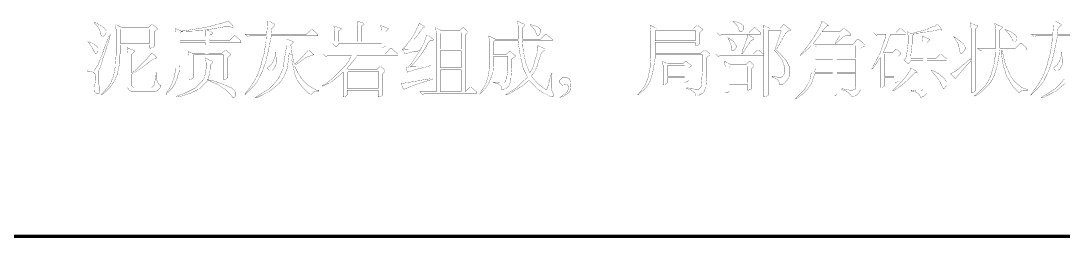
# Model space of a CAD drawing. Extents: x 94 to 452, y -72 to 1042.
# Drawn here: x 268.2 to 314.61, y 59.09 to 68.76 of the extents above; entities that cross this region are included whole.
import ezdxf

# ---------------------------------------------------------------- set-up
doc = ezdxf.new("R2010")
doc.units = 0
doc.header["$MEASUREMENT"] = 0
doc.layers.add('TREE_LAYER', color=7, linetype='Continuous')

msp = doc.modelspace()

# ---------------------------------------------------------------- linework, layer by layer
at = {"layer": 'TREE_LAYER'}
for points, const_width, elevation in [([(277.441946, 68.753396), (277.126259, 68.643593), (277.098808, 68.643593), (276.371357, 68.451436), (276.330181, 68.451436), (275.465475, 68.314181), (275.396848, 68.314181), (275.396848, 68.300455), (275.32822, 68.300455), (275.32822, 68.314181), (275.300769, 68.327906), (275.067436, 68.423985), (275.108612, 68.245553), (275.108612, 66.653396), (275.026259, 66.282808), (275.026259, 66.255357), (274.916455, 65.925945), (274.806651, 65.747514), (274.669397, 65.527906), (274.669397, 65.48673), (274.930181, 65.76124), (275.067436, 65.967122), (275.081161, 66.022024), (275.17724, 66.241632), (275.17724, 66.282808), (275.245867, 66.474965), (275.259593, 66.639671), (275.273318, 66.639671), (275.273318, 66.680847), (275.287044, 66.804377), (275.287044, 67.792612), (275.287044, 67.792612), (276.398808, 67.792612), (276.412534, 67.792612), (276.398808, 67.682808), (276.398808, 67.682808), (276.398808, 67.58673), (276.398808, 67.58673), (276.398808, 67.504377), (276.385083, 67.504377), (276.385083, 67.408298), (276.385083, 67.408298), (276.385083, 67.325945), (276.385083, 67.325945), (275.822338, 67.325945), (275.657632, 67.394573), (275.685083, 67.216142), (275.685083, 66.145553), (275.781161, 66.159279), (275.836063, 66.18673), (275.87724, 66.227906), (275.87724, 67.216142), (275.904691, 67.243593), (277.222338, 67.243593), (277.222338, 67.243593), (277.222338, 66.145553), (277.263514, 66.145553), (277.359593, 66.18673), (277.414495, 66.227906), (277.414495, 67.133789), (277.524299, 67.243593), (277.524299, 67.284769), (277.332142, 67.4632), (277.304691, 67.4632), (277.15371, 67.325945), (276.57724, 67.325945), (276.563514, 67.325945), (276.563514, 67.367122), (276.57724, 67.380847), (276.57724, 67.476926), (276.57724, 67.476926), (276.57724, 67.573004), (276.57724, 67.573004), (276.57724, 67.669083), (276.590965, 67.682808), (276.590965, 67.792612), (276.590965, 67.792612), (277.990965, 67.792612), (277.990965, 67.874965), (277.743906, 68.094573), (277.70273, 68.094573), (277.483122, 67.874965), (276.604691, 67.874965), (276.590965, 67.874965), (276.590965, 67.943593), (276.604691, 67.943593), (276.604691, 68.122024), (276.741946, 68.190651), (276.755671, 68.204377), (276.755671, 68.231828), (276.467436, 68.369083), (276.494887, 68.369083), (276.618416, 68.382808), (277.249789, 68.492612), (277.524299, 68.492612), (277.661553, 68.451436), (277.634102, 68.56124), (277.441946, 68.753396), (277.441946, 68.753396)], 0.01, 6005), ([(279.267436, 68.753396), (279.185083, 68.753396), (279.185083, 68.616142), (279.143906, 68.1632), (278.196848, 68.1632), (278.306651, 68.053396), (278.347828, 68.053396), (278.389004, 68.094573), (279.130181, 68.094573), (279.130181, 68.080847), (279.116455, 67.943593), (279.116455, 67.86124), (279.047828, 67.394573), (279.047828, 67.353396), (278.896848, 66.845553), (278.896848, 66.804377), (278.745867, 66.365161), (278.567436, 66.035749), (278.416455, 65.816142), (278.196848, 65.527906), (278.169397, 65.459279), (278.581161, 65.871043), (278.718416, 66.035749), (278.965475, 66.543593), (279.116455, 66.982808), (279.157632, 67.174965), (279.226259, 67.449475), (279.226259, 67.476926), (279.336063, 67.998494), (279.349789, 68.094573), (281.422338, 68.094573), (281.422338, 68.1632), (281.175279, 68.382808), (281.134102, 68.382808), (280.914495, 68.1632), (279.349789, 68.1632), (279.349789, 68.190651), (279.37724, 68.423985), (279.514495, 68.56124), (279.514495, 68.602416), (279.267436, 68.753396), (279.267436, 68.753396)], 0.01, 6005), ([(283.1792, 68.753396), (283.165475, 68.753396), (283.165475, 68.725945), (283.206651, 68.547514), (283.206651, 67.833789), (283.192926, 67.833789), (282.369397, 67.833789), (282.355671, 67.833789), (282.355671, 68.314181), (282.465475, 68.382808), (282.465475, 68.382808), (282.465475, 68.423985), (282.136063, 68.533789), (282.17724, 68.327906), (282.17724, 67.874965), (282.067436, 67.765161), (282.218416, 67.614181), (282.245867, 67.614181), (282.355671, 67.723985), (282.355671, 67.751436), (282.369397, 67.765161), (284.263514, 67.765161), (284.263514, 67.751436), (284.263514, 67.573004), (284.345867, 67.58673), (284.400769, 67.614181), (284.441946, 67.655357), (284.441946, 68.273004), (284.55175, 68.382808), (284.55175, 68.423985), (284.373318, 68.492612), (284.222338, 68.56124), (284.263514, 68.327906), (284.263514, 67.833789), (284.263514, 67.833789), (283.385083, 67.833789), (283.385083, 67.833789), (283.385083, 68.533789), (283.494887, 68.602416), (283.494887, 68.602416), (283.494887, 68.643593), (283.1792, 68.753396), (283.1792, 68.753396)], 0.01, 6005), ([(290.316455, 68.753396), (290.316455, 68.753396), (290.316455, 68.725945), (290.343906, 68.506338), (290.343906, 67.943593), (290.343906, 67.943593), (289.32822, 67.943593), (289.026259, 68.094573), (289.067436, 67.847514), (289.067436, 66.653396), (288.998808, 66.282808), (288.998808, 66.255357), (288.889004, 65.925945), (288.7792, 65.747514), (288.62822, 65.527906), (288.62822, 65.48673), (288.889004, 65.76124), (289.026259, 65.967122), (289.136063, 66.241632), (289.218416, 66.474965), (289.232142, 66.639671), (289.245867, 66.804377), (289.245867, 67.174965), (289.259593, 67.174965), (289.863514, 67.174965), (289.87724, 67.174965), (289.87724, 66.529867), (289.836063, 66.255357), (289.836063, 66.214181), (289.794887, 66.118102), (289.794887, 66.076926), (289.726259, 66.008298), (289.547828, 66.008298), (289.287044, 66.035749), (289.245867, 66.035749), (289.245867, 66.008298), (289.438024, 65.967122), (289.575279, 65.857318), (289.616455, 65.706338), (289.685083, 65.706338), (289.836063, 65.774965), (289.945867, 65.898494), (290.014495, 66.104377), (290.02822, 66.365161), (290.055671, 66.639671), (290.055671, 67.065161), (290.192926, 67.16124), (290.206651, 67.174965), (290.206651, 67.216142), (289.987044, 67.394573), (289.945867, 67.394573), (289.794887, 67.243593), (289.259593, 67.243593), (289.245867, 67.257318), (289.245867, 67.833789), (289.287044, 67.874965), (290.343906, 67.874965), (290.343906, 67.86124), (290.343906, 67.778887), (290.371357, 67.614181), (290.426259, 67.271043), (290.45371, 67.147514), (290.45371, 67.120063), (290.494887, 66.969083), (290.563514, 66.653396), (290.755671, 66.255357), (290.30273, 65.816142), (290.055671, 65.63771), (289.794887, 65.48673), (289.794887, 65.459279), (290.000769, 65.541632), (290.522338, 65.857318), (290.824299, 66.118102), (291.194887, 65.733789), (291.42822, 65.569083), (291.730181, 65.418102), (291.881161, 65.376926), (291.922338, 65.459279), (291.812534, 65.747514), (291.812534, 66.269083), (291.85371, 66.406338), (291.812534, 66.406338), (291.812534, 66.392612), (291.661553, 65.816142), (291.592926, 65.678887), (291.304691, 65.898494), (291.139985, 66.049475), (290.934102, 66.296534), (291.085083, 66.516142), (291.181161, 66.735749), (291.373318, 67.325945), (291.524299, 67.4632), (291.55175, 67.4632), (291.55175, 67.504377), (291.222338, 67.655357), (291.222338, 67.600455), (291.194887, 67.380847), (291.194887, 67.353396), (291.085083, 66.982808), (291.085083, 66.955357), (290.975279, 66.625945), (290.865475, 66.447514), (290.755671, 66.694573), (290.673318, 66.914181), (290.563514, 67.4632), (290.536063, 67.847514), (290.536063, 67.874965), (291.85371, 67.874965), (291.85371, 67.943593), (291.592926, 68.1632), (291.55175, 68.1632), (291.332142, 67.943593), (290.536063, 67.943593), (290.536063, 67.943593), (290.536063, 68.451436), (290.645867, 68.56124), (290.645867, 68.602416), (290.45371, 68.671043), (290.316455, 68.753396), (290.316455, 68.753396)], 0.01, 6005), ([(299.910573, 68.753396), (299.896848, 68.753396), (300.020377, 68.629867), (300.157632, 68.451436), (300.185083, 68.314181), (300.226259, 68.273004), (300.294887, 68.273004), (300.37724, 68.382808), (300.37724, 68.533789), (300.25371, 68.643593), (300.047828, 68.71222), (299.992926, 68.725945), (299.910573, 68.753396), (299.910573, 68.753396)], 0.01, 6005), ([(303.87724, 68.753396), (303.863514, 68.739671), (303.794887, 68.506338), (303.547828, 68.094573), (303.245867, 67.655357), (302.916455, 67.257318), (302.916455, 67.216142), (303.300769, 67.559279), (303.383122, 67.655357), (303.396848, 67.641632), (303.396848, 67.627906), (303.396848, 66.474965), (303.32822, 66.118102), (303.218416, 65.898494), (303.067436, 65.678887), (302.696848, 65.308298), (302.75175, 65.308298), (302.889004, 65.418102), (302.985083, 65.48673), (303.259593, 65.76124), (303.396848, 65.967122), (303.547828, 66.406338), (304.343906, 66.406338), (304.343906, 66.406338), (304.343906, 65.418102), (304.439985, 65.418102), (304.494887, 65.445553), (304.536063, 65.48673), (304.536063, 66.406338), (304.536063, 66.406338), (305.373318, 66.406338), (305.373318, 66.406338), (305.373318, 65.788691), (305.345867, 65.720063), (305.332142, 65.706338), (305.236063, 65.678887), (305.098808, 65.678887), (304.714495, 65.747514), (304.714495, 65.706338), (304.934102, 65.63771), (305.043906, 65.569083), (305.126259, 65.48673), (305.194887, 65.376926), (305.27724, 65.390651), (305.400769, 65.445553), (305.483122, 65.527906), (305.592926, 65.706338), (305.592926, 67.545553), (305.771357, 67.641632), (305.771357, 67.682808), (305.647828, 67.820063), (305.483122, 67.943593), (305.441946, 67.943593), (305.263514, 67.723985), (303.547828, 67.723985), (303.534102, 67.723985), (303.4792, 67.751436), (303.4792, 67.751436), (303.492926, 67.765161), (303.547828, 67.833789), (303.822338, 68.204377), (304.673318, 68.204377), (304.673318, 68.122024), (304.45371, 67.765161), (304.494887, 67.765161), (304.824299, 68.053396), (305.00273, 68.122024), (305.15371, 68.122024), (305.15371, 68.1632), (304.989004, 68.327906), (304.865475, 68.423985), (304.824299, 68.423985), (304.673318, 68.273004), (303.87724, 68.273004), (303.87724, 68.273004), (303.87724, 68.28673), (303.945867, 68.382808), (304.096848, 68.533789), (304.165475, 68.533789), (304.083122, 68.616142), (303.87724, 68.753396), (303.87724, 68.753396)], 0.01, 6005), ([(314.267436, 68.753396), (314.185083, 68.753396), (314.185083, 68.616142), (314.143906, 68.1632), (313.196848, 68.1632), (313.306651, 68.053396), (313.347828, 68.053396), (313.389004, 68.094573), (314.130181, 68.094573), (314.130181, 68.080847), (314.116455, 67.943593), (314.116455, 67.86124), (314.047828, 67.394573), (314.047828, 67.353396), (313.896848, 66.845553), (313.896848, 66.804377), (313.745867, 66.365161), (313.567436, 66.035749), (313.416455, 65.816142), (313.196848, 65.527906), (313.169397, 65.459279), (313.581161, 65.871043), (313.718416, 66.035749), (313.965475, 66.543593), (314.116455, 66.982808), (314.157632, 67.174965), (314.226259, 67.449475), (314.226259, 67.476926), (314.336063, 67.998494), (314.349789, 68.094573), (316.422338, 68.094573)], 0.01, 6005), ([(315.914495, 68.1632), (314.349789, 68.1632), (314.349789, 68.190651), (314.37724, 68.423985), (314.514495, 68.56124), (314.514495, 68.602416), (314.267436, 68.753396), (314.267436, 68.753396)], 0.01, 6005), ([(271.539985, 68.671043), (271.457632, 68.671043), (271.608612, 68.520063), (271.718416, 68.341632), (271.745867, 68.190651), (271.787044, 68.094573), (271.82822, 68.053396), (271.855671, 68.053396), (271.938024, 68.135749), (272.006651, 68.231828), (272.006651, 68.314181), (271.924299, 68.43771), (271.787044, 68.533789), (271.539985, 68.671043), (271.539985, 68.671043)], 0.01, 6005), ([(272.418416, 68.602416), (272.404691, 68.602416), (272.404691, 68.574965), (272.445867, 68.355357), (272.445867, 67.284769), (272.404691, 66.804377), (272.404691, 66.722024), (272.336063, 66.351436), (272.336063, 66.323985), (272.185083, 65.967122), (272.116455, 65.857318), (271.896848, 65.596534), (271.787044, 65.48673), (271.82822, 65.48673), (271.992926, 65.623985), (272.157632, 65.788691), (272.37724, 66.104377), (272.487044, 66.365161), (272.487044, 66.420063), (272.514495, 66.502416), (272.555671, 66.680847), (272.596848, 66.859279), (272.596848, 67.216142), (272.624299, 67.31222), (272.624299, 67.682808), (272.638024, 67.682808), (273.941946, 67.682808), (273.941946, 67.682808), (273.941946, 67.545553), (273.983122, 67.545553), (274.0792, 67.573004), (274.134102, 67.614181), (274.134102, 68.273004), (274.271357, 68.369083), (274.271357, 68.382808), (274.271357, 68.423985), (274.065475, 68.602416), (274.024299, 68.602416), (273.873318, 68.451436), (272.706651, 68.451436), (272.418416, 68.602416), (272.418416, 68.602416)], 0.01, 6005), ([(272.665475, 68.382808), (272.665475, 68.382808), (273.941946, 68.382808), (273.941946, 68.382808), (273.941946, 67.765161), (273.941946, 67.765161), (272.638024, 67.765161), (272.624299, 67.765161), (272.624299, 68.341632), (272.665475, 68.382808), (272.665475, 68.382808)], 0.01, 6005), ([(276.398808, 68.355357), (276.398808, 68.369083), (276.426259, 68.355357), (276.426259, 68.080847), (276.412534, 68.080847), (276.412534, 67.984769), (276.412534, 67.971043), (276.412534, 67.874965), (276.398808, 67.874965), (275.287044, 67.874965), (275.287044, 67.874965), (275.287044, 68.231828), (275.32822, 68.28673), (276.096848, 68.314181), (276.234102, 68.341632), (276.398808, 68.355357), (276.398808, 68.355357)], 0.01, 6005), ([(285.938024, 68.643593), (285.938024, 68.643593), (285.910573, 68.588691), (285.718416, 68.1632), (285.567436, 67.943593), (285.347828, 67.655357), (285.196848, 67.504377), (285.196848, 67.4632), (285.210573, 67.476926), (285.224299, 67.4632), (285.2792, 67.325945), (285.347828, 67.284769), (285.498808, 67.353396), (285.663514, 67.380847), (285.718416, 67.394573), (285.745867, 67.394573), (285.773318, 67.408298), (285.800769, 67.408298), (285.841946, 67.408298), (285.869397, 67.408298), (285.896848, 67.422024), (285.924299, 67.422024), (285.95175, 67.435749), (285.965475, 67.422024), (285.608612, 66.88673), (285.430181, 66.680847), (285.347828, 66.667122), (285.416455, 66.474965), (285.787044, 66.598494), (286.308612, 66.722024), (286.322338, 66.722024), (286.363514, 66.735749), (286.445867, 66.735749), (286.445867, 66.776926), (286.390965, 66.776926), (286.390965, 66.7632), (286.281161, 66.7632), (286.281161, 66.7632), (286.226259, 66.7632), (286.226259, 66.749475), (286.116455, 66.749475), (286.116455, 66.749475), (286.061553, 66.749475), (286.047828, 66.735749), (286.006651, 66.735749), (285.992926, 66.735749), (285.896848, 66.735749), (285.883122, 66.722024), (285.55371, 66.708298), (285.55371, 66.694573), (285.539985, 66.708298), (285.732142, 66.900455), (286.006651, 67.243593), (286.226259, 67.573004), (286.336063, 67.792612), (286.445867, 67.902416), (286.555671, 67.902416), (286.555671, 67.943593), (286.37724, 68.094573), (286.267436, 68.122024), (286.157632, 67.792612), (285.9792, 67.449475), (285.965475, 67.4632), (285.498808, 67.4632), (285.498808, 67.476926), (285.2792, 67.490651), (285.25175, 67.504377), (285.306651, 67.531828), (285.800769, 68.025945), (286.047828, 68.382808), (286.116455, 68.465161), (286.185083, 68.492612), (286.020377, 68.602416), (285.938024, 68.643593), (285.938024, 68.643593)], 0.01, 6005), ([(286.665475, 68.451436), (286.665475, 68.451436), (286.665475, 68.43771), (286.706651, 68.218102), (286.706651, 65.610259), (286.692926, 65.596534), (285.965475, 65.596534), (286.075279, 65.48673), (286.116455, 65.48673), (286.157632, 65.527906), (288.490965, 65.527906), (288.490965, 65.596534), (288.243906, 65.816142), (288.20273, 65.816142), (287.983122, 65.610259), (287.983122, 65.610259), (287.983122, 68.122024), (288.092926, 68.231828), (288.092926, 68.273004), (287.914495, 68.451436), (287.873318, 68.451436), (287.722338, 68.314181), (286.95371, 68.314181), (286.665475, 68.451436), (286.665475, 68.451436)], 0.01, 6005), ([(286.912534, 68.231828), (286.926259, 68.231828), (287.790965, 68.231828), (287.804691, 68.231828), (287.804691, 67.504377), (287.790965, 67.504377), (286.885083, 67.504377), (286.885083, 67.504377), (286.885083, 68.204377), (286.912534, 68.231828), (286.912534, 68.231828)], 0.01, 6005), ([(290.8792, 68.602416), (290.865475, 68.602416), (290.975279, 68.478887), (291.112534, 68.314181), (291.15371, 68.1632), (291.194887, 68.122024), (291.263514, 68.122024), (291.332142, 68.231828), (291.332142, 68.382808), (291.222338, 68.492612), (291.016455, 68.56124), (290.961553, 68.574965), (290.8792, 68.602416), (290.8792, 68.602416)], 0.01, 6005), ([(296.218416, 68.56124), (296.218416, 68.56124), (296.218416, 68.547514), (296.245867, 68.327906), (296.245867, 67.092612), (296.218416, 66.873004), (296.218416, 66.694573), (296.149789, 66.33771), (296.136063, 66.255357), (295.998808, 65.898494), (295.806651, 65.63771), (295.669397, 65.48673), (295.669397, 65.459279), (295.834102, 65.596534), (296.039985, 65.788691), (296.218416, 66.076926), (296.32822, 66.433789), (296.341946, 66.516142), (296.355671, 66.61222), (296.355671, 66.639671), (296.396848, 66.818102), (296.410573, 66.955357), (296.438024, 67.078887), (296.438024, 67.243593), (296.438024, 67.243593), (298.55175, 67.243593), (298.55175, 67.243593), (298.55175, 66.571043), (298.524299, 66.255357), (298.524299, 66.200455), (298.483122, 65.816142), (298.373318, 65.706338), (298.208612, 65.706338), (298.085083, 65.747514), (298.030181, 65.747514), (297.85175, 65.788691), (297.824299, 65.788691), (297.824299, 65.747514), (298.00273, 65.706338), (298.112534, 65.63771), (298.222338, 65.527906), (298.263514, 65.418102), (298.332142, 65.418102), (298.592926, 65.555357), (298.70273, 65.816142), (298.70273, 65.857318), (298.716455, 66.022024), (298.743906, 66.241632), (298.743906, 67.133789), (298.881161, 67.243593), (298.881161, 67.284769), (298.675279, 67.4632), (298.634102, 67.4632), (298.483122, 67.325945), (296.438024, 67.325945), (296.438024, 67.325945), (296.438024, 67.792612), (296.438024, 67.792612), (298.222338, 67.792612), (298.222338, 67.792612), (298.222338, 67.655357), (298.263514, 67.655357), (298.359593, 67.682808), (298.414495, 67.723985), (298.414495, 68.231828), (298.55175, 68.341632), (298.55175, 68.341632), (298.55175, 68.382808), (298.345867, 68.56124), (298.304691, 68.56124), (298.15371, 68.423985), (296.506651, 68.423985), (296.218416, 68.56124), (296.218416, 68.56124)], 0.01, 6005), ([(296.465475, 68.341632), (296.465475, 68.341632), (298.222338, 68.341632), (298.222338, 68.341632), (298.222338, 67.874965), (298.222338, 67.874965), (296.438024, 67.874965), (296.438024, 67.874965), (296.438024, 68.314181), (296.465475, 68.341632), (296.465475, 68.341632)], 0.01, 6005), ([(300.885083, 68.451436), (300.843906, 68.451436), (300.624299, 68.231828), (299.196848, 68.231828), (299.306651, 68.122024), (299.347828, 68.122024), (299.389004, 68.1632), (300.555671, 68.1632), (300.555671, 68.1632), (300.555671, 68.053396), (300.404691, 67.614181), (300.336063, 67.476926), (300.294887, 67.284769), (299.12822, 67.284769), (299.238024, 67.174965), (299.2792, 67.174965), (299.306651, 67.216142), (301.255671, 67.216142), (301.255671, 67.284769), (301.036063, 67.4632), (300.994887, 67.4632), (300.816455, 67.284769), (300.308612, 67.284769), (300.308612, 67.284769), (300.37724, 67.367122), (300.555671, 67.655357), (300.706651, 67.874965), (300.843906, 67.943593), (300.843906, 67.984769), (300.665475, 68.094573), (300.596848, 68.1632), (300.596848, 68.1632), (301.145867, 68.1632), (301.145867, 68.231828), (300.885083, 68.451436), (300.885083, 68.451436)], 0.01, 6005), ([(302.175279, 68.602416), (302.147828, 68.588691), (302.010573, 68.423985), (301.543906, 68.423985), (301.255671, 68.56124), (301.283122, 68.327906), (301.283122, 65.376926), (301.3792, 65.390651), (301.434102, 65.418102), (301.475279, 65.459279), (301.475279, 68.314181), (301.50273, 68.341632), (302.024299, 68.341632), (302.05175, 68.314181), (301.763514, 67.435749), (301.845867, 67.353396), (302.092926, 67.023985), (302.20273, 66.708298), (302.20273, 66.474965), (302.161553, 66.33771), (302.161553, 66.323985), (302.065475, 66.255357), (301.887044, 66.255357), (301.681161, 66.296534), (301.65371, 66.296534), (301.65371, 66.255357), (301.832142, 66.18673), (301.941946, 66.076926), (301.983122, 65.925945), (302.092926, 65.925945), (302.20273, 65.994573), (302.312534, 66.118102), (302.422338, 66.296534), (302.422338, 66.708298), (302.285083, 66.982808), (302.065475, 67.229867), (301.832142, 67.4632), (302.243906, 68.204377), (302.381161, 68.314181), (302.490965, 68.341632), (302.175279, 68.602416), (302.175279, 68.602416)], 0.01, 6005), ([(307.37724, 68.423985), (307.336063, 68.423985), (307.157632, 68.231828), (306.169397, 68.231828), (306.2792, 68.122024), (306.306651, 68.122024), (306.347828, 68.1632), (306.704691, 68.1632), (306.718416, 68.1632), (306.67724, 68.025945), (306.67724, 67.971043), (306.457632, 67.325945), (306.196848, 66.831828), (306.087044, 66.625945), (306.087044, 66.625945), (306.12822, 66.625945), (306.141946, 66.639671), (306.347828, 66.955357), (306.457632, 67.120063), (306.457632, 67.120063), (306.457632, 65.788691), (306.539985, 65.788691), (306.594887, 65.816142), (306.636063, 65.857318), (306.636063, 66.214181), (306.649789, 66.227906), (307.075279, 66.227906), (307.075279, 66.214181), (307.075279, 66.008298), (307.116455, 66.008298), (307.212534, 66.035749), (307.267436, 66.076926), (307.267436, 67.174965), (307.37724, 67.284769), (307.37724, 67.325945), (307.185083, 67.504377), (307.157632, 67.504377), (307.006651, 67.353396), (306.608612, 67.353396), (306.608612, 67.367122), (306.745867, 67.682808), (306.855671, 68.01222), (306.938024, 68.1632), (307.596848, 68.1632), (307.596848, 68.231828), (307.37724, 68.423985), (307.37724, 68.423985)], 0.01, 6005), ([(309.024299, 68.602416), (308.983122, 68.602416), (308.900769, 68.520063), (308.790965, 68.492612), (308.447828, 68.341632), (308.241946, 68.300455), (307.843906, 68.190651), (307.665475, 68.273004), (307.706651, 68.094573), (307.706651, 67.778887), (307.624299, 67.133789), (307.514495, 67.023985), (307.706651, 66.845553), (307.816455, 66.955357), (307.816455, 66.996534), (308.35175, 66.996534), (308.365475, 66.982808), (308.365475, 65.706338), (308.283122, 65.63771), (308.07724, 65.63771), (307.843906, 65.678887), (307.843906, 65.63771), (308.036063, 65.596534), (308.145867, 65.527906), (308.214495, 65.459279), (308.255671, 65.349475), (308.365475, 65.390651), (308.461553, 65.445553), (308.543906, 65.527906), (308.543906, 66.982808), (308.543906, 66.996534), (309.422338, 66.996534), (309.422338, 67.065161), (309.175279, 67.284769), (309.134102, 67.284769), (308.914495, 67.065161), (308.543906, 67.065161), (308.543906, 67.065161), (308.543906, 67.792612), (308.65371, 67.902416), (308.65371, 67.943593), (308.475279, 68.01222), (308.324299, 68.094573), (308.324299, 68.094573), (308.324299, 68.067122), (308.365475, 67.847514), (308.365475, 67.065161), (308.35175, 67.065161), (307.816455, 67.065161), (307.816455, 67.16124), (307.885083, 67.765161), (307.885083, 68.094573), (307.926259, 68.122024), (307.926259, 68.1632), (307.926259, 68.1632), (308.022338, 68.204377), (308.3792, 68.231828), (308.475279, 68.259279), (308.626259, 68.273004), (308.969397, 68.341632), (309.092926, 68.382808), (309.20273, 68.341632), (309.20273, 68.382808), (309.189004, 68.396534), (309.024299, 68.602416), (309.024299, 68.602416)], 0.01, 6005), ([(310.4792, 68.671043), (310.465475, 68.671043), (310.465475, 68.657318), (310.506651, 68.43771), (310.506651, 67.010259), (310.506651, 67.010259), (310.492926, 67.010259), (310.465475, 67.065161), (310.232142, 66.859279), (310.108612, 66.776926), (309.943906, 66.61222), (309.738024, 66.474965), (309.587044, 66.406338), (309.806651, 66.18673), (310.32822, 66.804377), (310.506651, 66.982808), (310.506651, 66.982808), (310.506651, 65.569083), (310.575279, 65.569083), (310.643906, 65.596534), (310.685083, 65.63771), (310.685083, 68.382808), (310.794887, 68.492612), (310.794887, 68.533789), (310.616455, 68.602416), (310.4792, 68.671043), (310.4792, 68.671043)], 0.01, 6005), ([(311.57724, 68.643593), (311.563514, 68.643593), (311.563514, 68.616142), (311.604691, 68.396534), (311.604691, 67.614181), (311.604691, 67.614181), (311.604691, 67.545553), (311.590965, 67.545553), (310.794887, 67.545553), (310.904691, 67.435749), (310.945867, 67.435749), (310.987044, 67.4632), (311.590965, 67.4632), (311.590965, 67.4632), (311.57724, 67.257318), (311.57724, 67.257318), (311.57724, 67.202416), (311.57724, 67.188691), (311.57724, 67.133789), (311.563514, 67.133789), (311.563514, 67.051436), (311.522338, 66.790651), (311.467436, 66.598494), (311.45371, 66.543593), (311.412534, 66.433789), (311.385083, 66.323985), (311.275279, 66.076926), (311.124299, 65.857318), (310.822338, 65.555357), (310.657632, 65.418102), (310.767436, 65.459279), (310.973318, 65.596534), (311.316455, 65.939671), (311.45371, 66.145553), (311.481161, 66.200455), (311.536063, 66.323985), (311.536063, 66.33771), (311.673318, 66.7632), (311.714495, 67.010259), (311.755671, 67.257318), (311.769397, 67.449475), (311.769397, 67.4632), (311.85175, 67.4632), (311.865475, 67.4632), (311.865475, 67.229867), (311.892926, 67.065161), (311.934102, 66.804377), (311.975279, 66.667122), (311.975279, 66.653396), (312.00273, 66.61222), (312.071357, 66.33771), (312.263514, 66.008298), (312.373318, 65.829867), (312.634102, 65.569083), (312.661553, 65.569083), (312.743906, 65.63771), (312.839985, 65.678887), (313.032142, 65.678887), (313.032142, 65.706338), (312.771357, 65.788691), (312.592926, 65.925945), (312.400769, 66.118102), (312.263514, 66.323985), (312.043906, 66.790651), (311.975279, 67.065161), (311.975279, 67.078887), (311.947828, 67.16124), (311.947828, 67.174965), (311.892926, 67.4632), (311.906651, 67.4632), (312.990965, 67.4632), (312.990965, 67.545553), (312.743906, 67.765161), (312.70273, 67.765161), (312.483122, 67.545553), (311.783122, 67.545553), (311.783122, 67.573004), (311.783122, 67.614181), (311.783122, 68.341632), (311.892926, 68.451436), (311.892926, 68.492612), (311.714495, 68.56124), (311.57724, 68.643593), (311.57724, 68.643593)], 0.01, 6005), ([(312.016455, 68.382808), (312.00273, 68.382808), (312.126259, 68.259279), (312.263514, 68.080847), (312.345867, 67.929867), (312.400769, 67.833789), (312.414495, 67.833789), (312.483122, 67.833789), (312.55175, 67.943593), (312.55175, 68.01222), (312.483122, 68.122024), (312.263514, 68.273004), (312.016455, 68.382808), (312.016455, 68.382808)], 0.01, 6005), ([(271.210573, 67.833789), (271.169397, 67.833789), (271.25175, 67.751436), (271.347828, 67.614181), (271.498808, 67.325945), (271.567436, 67.325945), (271.608612, 67.367122), (271.636063, 67.422024), (271.636063, 67.545553), (271.567436, 67.641632), (271.457632, 67.723985), (271.320377, 67.792612), (271.210573, 67.833789), (271.210573, 67.833789)], 0.01, 6005), ([(272.185083, 68.1632), (272.116455, 68.053396), (271.896848, 67.490651), (271.896848, 67.4632), (271.636063, 66.804377), (271.526259, 66.625945), (271.457632, 66.557318), (271.169397, 66.557318), (271.169397, 66.516142), (271.2792, 66.516142), (271.416455, 66.474965), (271.498808, 66.392612), (271.526259, 66.296534), (271.526259, 66.145553), (271.498808, 65.953396), (271.498808, 65.925945), (271.457632, 65.829867), (271.457632, 65.678887), (271.498808, 65.596534), (271.594887, 65.527906), (271.67724, 65.527906), (271.718416, 65.623985), (271.718416, 65.788691), (271.67724, 65.925945), (271.67724, 66.557318), (271.718416, 66.653396), (271.759593, 66.776926), (271.855671, 67.092612), (271.883122, 67.16124), (272.157632, 67.998494), (272.157632, 68.025945), (272.185083, 68.1632), (272.185083, 68.1632)], 0.01, 6005), ([(280.036063, 67.943593), (280.036063, 67.943593), (280.036063, 67.669083), (279.898808, 66.818102), (279.885083, 66.653396), (279.665475, 66.18673), (279.445867, 65.925945), (279.25371, 65.733789), (278.636063, 65.349475), (278.732142, 65.349475), (279.294887, 65.63771), (279.706651, 65.980847), (279.926259, 66.296534), (280.063514, 66.653396), (280.104691, 66.969083), (280.145867, 67.31222), (280.255671, 67.243593), (280.255671, 67.051436), (280.296848, 66.873004), (280.392926, 66.406338), (280.489004, 66.145553), (280.516455, 66.104377), (280.722338, 65.829867), (281.024299, 65.527906), (281.120377, 65.48673), (281.134102, 65.48673), (281.243906, 65.596534), (281.463514, 65.63771), (281.463514, 65.678887), (281.35371, 65.678887), (280.983122, 65.898494), (280.722338, 66.159279), (280.543906, 66.433789), (280.392926, 66.735749), (280.392926, 66.804377), (280.406651, 66.818102), (280.516455, 66.845553), (280.900769, 67.133789), (281.20273, 67.243593), (281.243906, 67.243593), (281.024299, 67.4632), (280.983122, 67.4632), (280.983122, 67.435749), (280.694887, 67.106338), (280.530181, 66.941632), (280.406651, 66.845553), (280.35175, 66.927906), (280.283122, 67.202416), (280.255671, 67.518102), (280.214495, 67.682808), (280.214495, 67.682808), (280.324299, 67.792612), (280.324299, 67.833789), (280.036063, 67.943593), (280.036063, 67.943593)], 0.01, 6005), ([(299.718416, 68.01222), (299.67724, 68.01222), (299.745867, 67.874965), (299.82822, 67.655357), (299.82822, 67.531828), (299.855671, 67.435749), (299.855671, 67.435749), (299.938024, 67.435749), (300.006651, 67.504377), (300.047828, 67.573004), (300.047828, 67.655357), (300.006651, 67.723985), (299.938024, 67.833789), (299.787044, 67.943593), (299.718416, 68.01222), (299.718416, 68.01222)], 0.01, 6005), ([(309.738024, 68.053396), (309.738024, 68.053396), (309.75175, 68.039671), (309.957632, 67.682808), (309.985083, 67.449475), (310.026259, 67.325945), (310.026259, 67.325945), (310.108612, 67.325945), (310.190965, 67.408298), (310.245867, 67.504377), (310.245867, 67.58673), (310.17724, 67.723985), (310.149789, 67.751436), (309.957632, 67.902416), (309.820377, 68.01222), (309.738024, 68.053396), (309.738024, 68.053396)], 0.01, 6005), ([(272.926259, 67.573004), (272.926259, 67.573004), (272.926259, 67.559279), (272.95371, 67.339671), (272.95371, 65.788691), (273.022338, 65.678887), (273.132142, 65.596534), (274.161553, 65.596534), (274.230181, 65.63771), (274.339985, 65.706338), (274.422338, 65.816142), (274.422338, 65.898494), (274.381161, 65.898494), (274.312534, 65.967122), (274.243906, 66.145553), (274.243906, 66.447514), (274.20273, 66.447514), (274.20273, 66.351436), (274.161553, 65.994573), (274.134102, 65.898494), (274.024299, 65.788691), (273.214495, 65.788691), (273.145867, 65.857318), (273.145867, 66.392612), (273.283122, 66.474965), (273.612534, 66.694573), (273.955671, 66.955357), (274.161553, 67.092612), (274.243906, 67.106338), (274.243906, 67.133789), (274.092926, 67.284769), (274.024299, 67.325945), (273.804691, 67.065161), (273.283122, 66.543593), (273.173318, 66.474965), (273.145867, 66.447514), (273.145867, 66.46124), (273.145867, 67.284769), (273.255671, 67.394573), (273.255671, 67.435749), (273.063514, 67.504377), (272.926259, 67.573004), (272.926259, 67.573004)], 0.01, 6005), ([(279.555671, 67.353396), (279.514495, 67.353396), (279.514495, 67.174965), (279.445867, 66.955357), (279.336063, 66.804377), (279.185083, 66.667122), (279.185083, 66.625945), (279.267436, 66.557318), (279.37724, 66.557318), (279.473318, 66.625945), (279.555671, 66.804377), (279.596848, 66.914181), (279.596848, 67.03771), (279.555671, 67.174965), (279.555671, 67.353396), (279.555671, 67.353396)], 0.01, 6005), ([(284.70273, 67.545553), (284.661553, 67.545553), (284.414495, 67.284769), (281.669397, 67.284769), (281.7792, 67.174965), (281.806651, 67.174965), (281.847828, 67.216142), (282.904691, 67.216142), (282.904691, 67.202416), (282.849789, 67.078887), (282.836063, 67.023985), (282.657632, 66.776926), (282.094887, 66.214181), (281.75175, 65.939671), (281.62822, 65.898494), (281.62822, 65.857318), (281.985083, 66.022024), (282.039985, 66.049475), (282.424299, 66.365161), (282.534102, 66.474965), (282.547828, 66.474965), (282.547828, 65.376926), (282.630181, 65.390651), (282.685083, 65.418102), (282.726259, 65.459279), (282.726259, 65.665161), (282.726259, 65.678887), (284.112534, 65.678887), (284.112534, 65.665161), (284.112534, 65.376926), (284.15371, 65.376926), (284.263514, 65.418102), (284.304691, 65.459279), (284.304691, 66.406338), (284.414495, 66.516142), (284.414495, 66.557318), (284.222338, 66.735749), (284.194887, 66.735749), (284.043906, 66.584769), (282.836063, 66.584769), (282.712534, 66.639671), (282.849789, 66.790651), (283.124299, 67.133789), (283.165475, 67.216142), (284.990965, 67.216142), (284.990965, 67.284769), (284.85371, 67.394573), (284.70273, 67.545553), (284.70273, 67.545553)], 0.01, 6005), ([(286.885083, 67.422024), (286.885083, 67.435749), (287.790965, 67.435749), (287.804691, 67.422024), (287.804691, 66.667122), (287.790965, 66.667122), (286.885083, 66.667122), (286.885083, 66.667122), (286.885083, 67.422024), (286.885083, 67.422024)], 0.01, 6005), ([(303.616455, 67.641632), (303.616455, 67.655357), (304.343906, 67.655357), (304.343906, 67.641632), (304.343906, 67.106338), (304.343906, 67.106338), (303.589004, 67.106338), (303.575279, 67.106338), (303.575279, 67.614181), (303.616455, 67.641632), (303.616455, 67.641632)], 0.01, 6005), ([(304.536063, 67.641632), (304.536063, 67.655357), (305.373318, 67.655357), (305.373318, 67.641632), (305.373318, 67.106338), (305.373318, 67.106338), (304.536063, 67.106338), (304.536063, 67.106338), (304.536063, 67.641632), (304.536063, 67.641632)], 0.01, 6005), ([(306.636063, 67.284769), (306.649789, 67.284769), (307.075279, 67.284769), (307.075279, 67.284769), (307.075279, 66.296534), (307.075279, 66.296534), (306.649789, 66.296534), (306.636063, 66.296534), (306.636063, 67.284769), (306.636063, 67.284769)], 0.01, 6005), ([(314.555671, 67.353396), (314.514495, 67.353396), (314.514495, 67.174965), (314.445867, 66.955357), (314.336063, 66.804377), (314.185083, 66.667122), (314.185083, 66.625945), (314.267436, 66.557318), (314.37724, 66.557318), (314.473318, 66.625945), (314.555671, 66.804377), (314.596848, 66.914181), (314.596848, 67.03771), (314.555671, 67.174965), (314.555671, 67.353396), (314.555671, 67.353396)], 0.01, 6005), ([(276.426259, 67.106338), (276.426259, 67.106338), (276.426259, 67.078887), (276.45371, 66.859279), (276.45371, 66.653396), (276.385083, 66.282808), (276.385083, 66.255357), (276.275279, 66.076926), (275.973318, 65.774965), (275.4792, 65.527906), (275.149789, 65.418102), (275.108612, 65.418102), (275.108612, 65.376926), (275.369397, 65.418102), (275.794887, 65.555357), (276.165475, 65.747514), (276.494887, 66.076926), (276.508612, 66.131828), (276.522338, 66.131828), (276.632142, 66.076926), (276.975279, 65.925945), (277.304691, 65.706338), (277.565475, 65.445553), (277.634102, 65.349475), (277.70273, 65.349475), (277.771357, 65.445553), (277.771357, 65.569083), (277.70273, 65.665161), (277.565475, 65.788691), (277.510573, 65.802416), (277.236063, 65.925945), (277.208612, 65.939671), (276.687044, 66.118102), (276.659593, 66.118102), (276.563514, 66.131828), (276.522338, 66.145553), (276.563514, 66.255357), (276.604691, 66.474965), (276.645867, 66.639671), (276.645867, 66.804377), (276.755671, 66.914181), (276.755671, 66.955357), (276.563514, 67.023985), (276.426259, 67.106338), (276.426259, 67.106338)], 0.01, 6005), ([(296.767436, 66.955357), (296.767436, 66.955357), (296.767436, 66.941632), (296.794887, 66.776926), (296.794887, 65.925945), (296.890965, 65.939671), (296.945867, 65.967122), (296.987044, 66.008298), (296.987044, 66.214181), (296.987044, 66.227906), (297.741946, 66.227906), (297.755671, 66.214181), (297.755671, 66.035749), (297.796848, 66.035749), (297.892926, 66.076926), (297.934102, 66.118102), (297.934102, 66.667122), (298.043906, 66.735749), (298.043906, 66.776926), (297.824299, 66.955357), (297.783122, 66.955357), (297.673318, 66.845553), (297.014495, 66.845553), (296.767436, 66.955357), (296.767436, 66.955357)], 0.01, 6005), ([(299.539985, 66.955357), (299.526259, 66.955357), (299.526259, 66.927906), (299.567436, 66.708298), (299.567436, 65.569083), (299.649789, 65.569083), (299.704691, 65.596534), (299.745867, 65.63771), (299.745867, 65.925945), (299.759593, 65.925945), (300.555671, 65.925945), (300.555671, 65.925945), (300.555671, 65.678887), (300.596848, 65.678887), (300.706651, 65.706338), (300.734102, 65.747514), (300.734102, 66.625945), (300.843906, 66.735749), (300.843906, 66.776926), (300.665475, 66.955357), (300.624299, 66.955357), (300.487044, 66.804377), (299.82822, 66.804377), (299.539985, 66.955357), (299.539985, 66.955357)], 0.01, 6005), ([(303.575279, 67.023985), (303.589004, 67.023985), (304.343906, 67.023985), (304.343906, 67.023985), (304.343906, 66.488691), (304.343906, 66.474965), (303.561553, 66.474965), (303.547828, 66.502416), (303.575279, 66.667122), (303.575279, 67.023985), (303.575279, 67.023985)], 0.01, 6005), ([(304.536063, 67.023985), (304.536063, 67.023985), (305.373318, 67.023985), (305.373318, 67.023985), (305.373318, 66.488691), (305.373318, 66.474965), (304.536063, 66.474965), (304.536063, 66.488691), (304.536063, 67.023985), (304.536063, 67.023985)], 0.01, 6005), ([(282.794887, 66.516142), (282.794887, 66.516142), (284.112534, 66.516142), (284.112534, 66.516142), (284.112534, 65.747514), (284.112534, 65.747514), (282.726259, 65.747514), (282.726259, 65.747514), (282.726259, 66.447514), (282.794887, 66.516142), (282.794887, 66.516142)], 0.01, 6005), ([(286.885083, 66.584769), (286.885083, 66.584769), (287.790965, 66.584769), (287.804691, 66.584769), (287.804691, 65.610259), (287.790965, 65.596534), (286.885083, 65.596534), (286.885083, 65.610259), (286.885083, 66.584769), (286.885083, 66.584769)], 0.01, 6005), ([(296.987044, 66.7632), (296.987044, 66.776926), (297.741946, 66.776926), (297.755671, 66.7632), (297.755671, 66.296534), (297.741946, 66.296534), (296.987044, 66.296534), (296.987044, 66.296534), (296.987044, 66.7632), (296.987044, 66.7632)], 0.01, 6005), ([(299.787044, 66.735749), (299.787044, 66.735749), (300.555671, 66.735749), (300.555671, 66.735749), (300.555671, 66.008298), (300.555671, 66.008298), (299.759593, 66.008298), (299.745867, 66.008298), (299.745867, 66.694573), (299.787044, 66.735749), (299.787044, 66.735749)], 0.01, 6005), ([(307.816455, 66.667122), (307.816455, 66.667122), (307.80273, 66.584769), (307.624299, 66.296534), (307.404691, 66.035749), (307.006651, 65.63771), (307.047828, 65.63771), (307.061553, 65.651436), (307.239985, 65.76124), (307.432142, 65.91222), (307.583122, 66.035749), (308.036063, 66.474965), (308.104691, 66.474965), (308.049789, 66.529867), (307.898808, 66.625945), (307.816455, 66.667122), (307.816455, 66.667122)], 0.01, 6005), ([(308.736063, 66.557318), (308.722338, 66.557318), (309.065475, 66.145553), (309.20273, 65.884769), (309.243906, 65.788691), (309.271357, 65.747514), (309.312534, 65.747514), (309.422338, 65.884769), (309.422338, 66.035749), (309.35371, 66.145553), (309.216455, 66.282808), (309.065475, 66.406338), (308.873318, 66.516142), (308.736063, 66.557318), (308.736063, 66.557318)], 0.01, 6005), ([(286.514495, 66.18673), (286.432142, 66.18673), (286.212534, 66.145553), (286.185083, 66.145553), (285.938024, 66.104377), (285.910573, 66.090651), (285.663514, 66.0632), (285.636063, 66.049475), (285.40273, 66.008298), (285.375279, 66.008298), (285.12822, 65.967122), (285.12822, 65.967122), (285.224299, 65.733789), (285.238024, 65.706338), (285.704691, 65.898494), (286.294887, 66.090651), (286.308612, 66.104377), (286.514495, 66.145553), (286.514495, 66.18673), (286.514495, 66.18673)], 0.01, 6005), ([(292.526259, 66.227906), (292.306651, 66.227906), (292.196848, 66.118102), (292.196848, 66.008298), (292.306651, 65.898494), (292.526259, 65.925945), (292.608612, 65.816142), (292.526259, 65.596534), (292.196848, 65.349475), (292.389004, 65.418102), (292.636063, 65.596534), (292.690965, 65.857318), (292.67724, 66.035749), (292.622338, 66.173004), (292.526259, 66.227906), (292.526259, 66.227906)], 0.01, 6005), ([(314.665475, 66.18673), (314.445867, 65.925945), (314.25371, 65.733789), (313.636063, 65.349475), (313.732142, 65.349475), (314.294887, 65.63771), (314.706651, 65.980847)], 0.01, 6005), ([(126.22612, 59.169293), (193.895842, 59.169293), (193.895842, 59.169293), (198.665094, 59.169293), (198.665094, 59.169293), (203.318395, 59.169293), (203.318395, 59.169293), (449.22612, 59.167487)], 0.15, 323)]:
    msp.add_lwpolyline(points, dxfattribs=dict(at, const_width=const_width, elevation=elevation))

doc.saveas('drawing.dxf')
